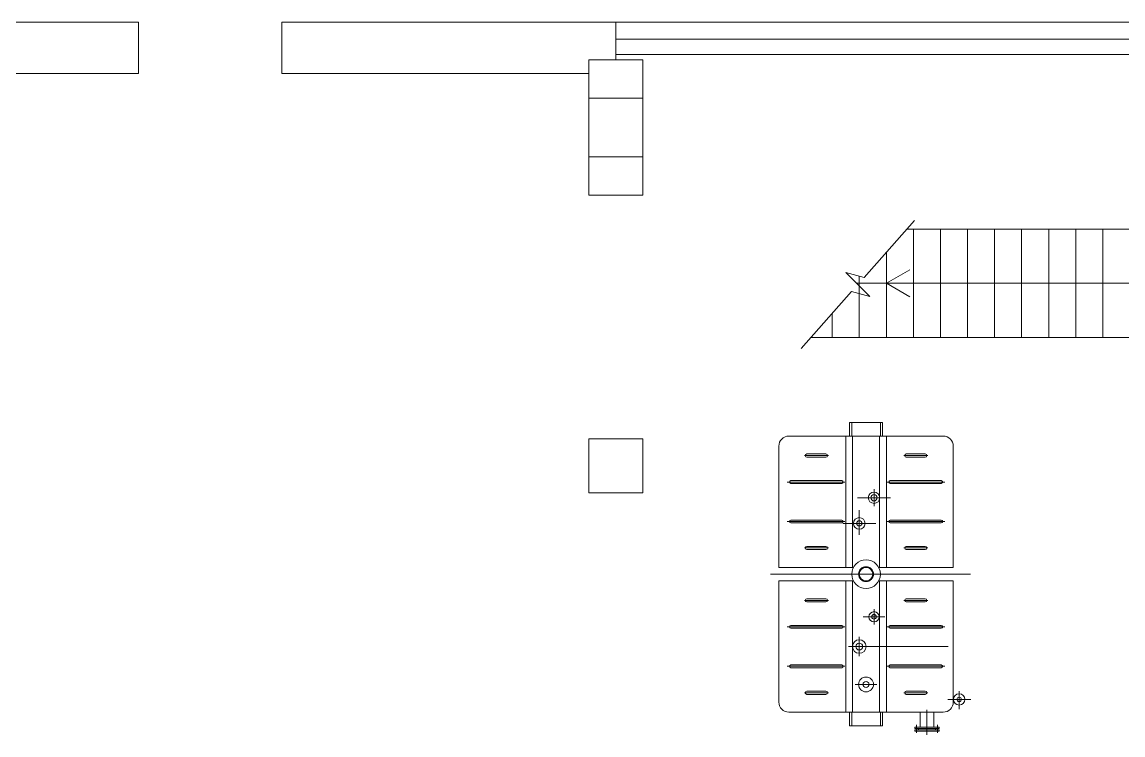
# Model space of a CAD drawing. Header units: millimetres. Extents: x 1663 to 6300, y 431 to 1491.
# Drawn here: x 2751.2 to 2832.6, y 1164.4 to 1217.1 of the extents above; entities that cross this region are included whole.
import ezdxf

# ---------------------------------------------------------------- set-up
doc = ezdxf.new("R2010")
doc.units = ezdxf.units.MM
doc.layers.add('Линия связи (Вновь)', color=3, linetype='Continuous', lineweight=60)
doc.layers.add('Строительный', color=251, linetype='Continuous', lineweight=13)

# ---------------------------------------------------------------- blocks, each defined once
blk = doc.blocks.new('A$C178B2837')
at = {"layer": 'Строительный', "ltscale": 100}
for p, q in [((195.863, 402.514), (154.163, 402.514)), ((195.863, 398.714), (195.863, 402.514)), ((206.463, 402.514), (291.163, 402.514)), ((206.463, 398.714), (206.463, 402.514)), ((231.163, 402.514), (231.163, 399.714)), ((231.163, 401.258), (291.163, 401.258)), ((233.163, 399.714), (229.163, 399.714)), ((229.163, 399.714), (229.163, 389.714)), ((231.163, 400.114), (291.163, 400.114)), ((233.163, 389.714), (233.163, 399.714)), ((195.863, 398.714), (178.263, 398.714)), ((229.163, 398.714), (206.463, 398.714)), ((229.163, 396.888), (233.163, 396.888)), ((229.163, 392.54), (233.163, 392.54)), ((229.163, 389.714), (233.163, 389.714)), ((249.518, 383.636), (253.253, 387.838)), ((252.695, 387.21), (273.163, 387.21)), ((253.163, 387.21), (253.163, 379.21)), ((255.163, 387.21), (255.163, 379.21)), ((257.163, 387.21), (257.163, 379.21)), ((259.163, 387.21), (259.163, 379.21)), ((261.163, 387.21), (261.163, 379.21)), ((263.163, 387.21), (263.163, 379.21)), ((265.163, 387.21), (265.163, 379.21)), ((267.163, 387.21), (267.163, 379.21)), ((251.163, 385.487), (251.163, 379.21)), ((251.163, 383.21), (252.896, 384.21)), ((248.169, 383.997), (249.937, 382.229)), ((248.169, 383.997), (249.518, 383.636)), ((249.163, 383.731), (249.163, 379.21)), ((244.853, 378.388), (248.589, 382.591)), ((249.937, 382.229), (248.589, 382.591)), ((248.956, 383.21), (270.563, 383.21)), ((251.163, 383.21), (252.896, 382.21)), ((247.163, 380.987), (247.163, 379.21)), ((245.584, 379.21), (273.163, 379.21)), ((248.447, 371.914), (248.447, 372.914)), ((248.447, 372.914), (249.663, 372.914)), ((248.599, 371.914), (248.599, 372.914)), ((250.88, 372.914), (249.663, 372.914)), ((250.728, 371.914), (250.728, 372.914)), ((250.88, 371.914), (250.88, 372.914)), ((229.163, 367.714), (229.163, 371.714)), ((229.163, 371.714), (233.163, 371.714)), ((233.163, 371.714), (233.163, 367.714)), ((243.213, 362.214), (243.213, 371.164)), ((243.963, 371.914), (255.363, 371.914)), ((248.163, 371.914), (248.163, 362.214)), ((248.663, 371.914), (248.663, 362.214)), ((250.663, 371.914), (250.663, 362.214)), ((251.163, 371.914), (251.163, 362.214)), ((256.113, 371.164), (256.113, 362.214)), ((245.103, 370.478), (246.878, 370.478)), ((245.291, 370.598), (246.69, 370.598)), ((245.291, 370.358), (246.69, 370.358)), ((254.224, 370.478), (252.449, 370.478)), ((254.035, 370.598), (252.637, 370.598)), ((254.035, 370.358), (252.637, 370.358)), ((243.83, 368.523), (248.103, 368.523)), ((244.1, 368.623), (247.882, 368.623)), ((244.1, 368.423), (247.882, 368.423)), ((250.25, 366.74), (250.25, 367.987)), ((255.497, 368.523), (251.224, 368.523)), ((255.227, 368.623), (251.445, 368.623)), ((255.227, 368.423), (251.445, 368.423)), ((233.163, 367.714), (229.163, 367.714)), ((251.476, 367.364), (249.024, 367.364)), ((249.161, 364.625), (249.161, 366.443)), ((243.83, 365.604), (248.103, 365.604)), ((244.1, 365.704), (247.882, 365.704)), ((244.1, 365.504), (247.882, 365.504)), ((250.387, 365.464), (247.934, 365.464)), ((255.497, 365.604), (251.224, 365.604)), ((255.227, 365.704), (251.445, 365.704)), ((255.227, 365.504), (251.445, 365.504)), ((245.103, 363.649), (246.878, 363.649)), ((245.291, 363.769), (246.69, 363.769)), ((245.291, 363.529), (246.69, 363.529)), ((254.224, 363.649), (252.449, 363.649)), ((254.035, 363.769), (252.637, 363.769)), ((254.035, 363.529), (252.637, 363.529)), ((248.663, 362.214), (243.213, 362.214)), ((256.113, 362.214), (250.663, 362.214)), ((257.392, 361.714), (242.607, 361.714)), ((243.213, 352.264), (243.213, 361.214)), ((248.663, 361.214), (243.213, 361.214)), ((248.163, 361.214), (248.163, 351.514)), ((248.663, 361.214), (248.663, 351.514)), ((250.663, 361.214), (250.663, 351.514)), ((256.113, 361.214), (250.663, 361.214)), ((251.163, 361.214), (251.163, 351.514)), ((256.113, 361.214), (256.113, 352.264)), ((245.103, 359.778), (246.878, 359.778)), ((245.291, 359.898), (246.69, 359.898)), ((254.224, 359.778), (252.449, 359.778)), ((254.035, 359.898), (252.637, 359.898)), ((245.291, 359.658), (246.69, 359.658)), ((250.25, 359.122), (250.25, 358.006)), ((254.035, 359.658), (252.637, 359.658)), ((251.056, 358.564), (249.444, 358.564)), ((243.83, 357.823), (248.103, 357.823)), ((244.1, 357.923), (247.882, 357.923)), ((244.1, 357.723), (247.882, 357.723)), ((255.497, 357.823), (251.224, 357.823)), ((255.227, 357.923), (251.445, 357.923)), ((255.227, 357.723), (251.445, 357.723)), ((249.161, 357.076), (249.161, 355.652)), ((249.967, 356.364), (248.354, 356.364)), ((249.967, 356.364), (255.722, 356.364)), ((243.83, 354.904), (248.103, 354.904)), ((244.1, 355.004), (247.882, 355.004)), ((255.497, 354.904), (251.224, 354.904)), ((255.227, 355.004), (251.445, 355.004)), ((244.1, 354.804), (247.882, 354.804)), ((255.227, 354.804), (251.445, 354.804)), ((250.47, 353.564), (248.857, 353.564)), ((245.103, 352.949), (246.878, 352.949)), ((245.291, 353.069), (246.69, 353.069)), ((245.291, 352.829), (246.69, 352.829)), ((254.224, 352.949), (252.449, 352.949)), ((254.035, 353.069), (252.637, 353.069)), ((254.035, 352.829), (252.637, 352.829)), ((257.396, 352.461), (255.696, 352.461)), ((256.546, 353.06), (256.546, 351.731)), ((254.163, 351.697), (254.163, 349.831)), ((256.113, 352.264), (256.113, 352.264)), ((256.113, 352.264), (256.113, 352.264)), ((256.113, 352.264), (256.113, 352.264)), ((255.363, 351.514), (243.963, 351.514)), ((248.447, 351.514), (248.447, 350.514)), ((248.599, 351.514), (248.599, 350.514)), ((250.728, 351.514), (250.728, 350.514)), ((250.88, 351.514), (250.88, 350.514)), ((253.663, 351.514), (253.663, 350.414)), ((254.663, 351.514), (254.663, 350.414)), ((248.447, 350.514), (249.663, 350.514)), ((250.88, 350.514), (249.663, 350.514)), ((253.663, 350.414), (253.263, 350.414)), ((253.263, 350.414), (253.263, 350.314)), ((253.263, 350.314), (253.663, 350.314)), ((253.663, 350.214), (253.263, 350.214)), ((253.263, 350.214), (253.263, 350.114)), ((253.263, 350.114), (254.163, 350.114)), ((253.39, 350.578), (253.39, 349.978)), ((253.527, 350.314), (253.527, 350.214)), ((253.663, 350.414), (254.163, 350.414)), ((253.663, 350.314), (254.163, 350.314)), ((253.663, 350.214), (254.163, 350.214)), ((254.663, 350.414), (254.163, 350.414)), ((254.663, 350.314), (254.163, 350.314)), ((254.663, 350.214), (254.163, 350.214)), ((255.063, 350.114), (254.163, 350.114)), ((254.663, 350.414), (255.063, 350.414)), ((255.063, 350.314), (254.663, 350.314)), ((254.663, 350.214), (255.063, 350.214)), ((254.8, 350.314), (254.8, 350.214)), ((254.937, 350.578), (254.937, 349.978)), ((255.063, 350.414), (255.063, 350.314)), ((255.063, 350.214), (255.063, 350.114))]:
    blk.add_line(p, q, dxfattribs=at)
for centre, radius in [((250.25, 367.364), 0.42), ((250.25, 367.364), 0.24), ((249.161, 365.464), 0.43), ((249.161, 365.464), 0.2), ((249.663, 361.714), 1.057), ((249.663, 361.714), 0.55), ((249.663, 361.714), 0.5), ((250.25, 358.564), 0.381), ((250.25, 358.564), 0.172), ((249.161, 356.364), 0.5), ((249.161, 356.364), 0.25), ((249.663, 353.564), 0.55), ((249.663, 353.564), 0.22), ((256.546, 352.461), 0.416), ((256.546, 352.461), 0.162)]:
    blk.add_circle(centre, radius, dxfattribs=at)
for centre, radius, start, end in [((243.963, 371.164), 0.75, 90, 180), ((255.363, 371.164), 0.75, 0, 90), ((245.291, 370.478), 0.12, 90, 270), ((246.69, 370.478), 0.12, 270, 90), ((252.637, 370.478), 0.12, 90, 270), ((254.035, 370.478), 0.12, 270, 90), ((244.1, 368.523), 0.1, 90, 270), ((247.882, 368.523), 0.1, 270, 90), ((251.445, 368.523), 0.1, 90, 270), ((255.227, 368.523), 0.1, 270, 90), ((244.1, 365.604), 0.1, 90, 270), ((247.882, 365.604), 0.1, 270, 90), ((251.445, 365.604), 0.1, 90, 270), ((255.227, 365.604), 0.1, 270, 90), ((245.291, 363.649), 0.12, 90, 270), ((246.69, 363.649), 0.12, 270, 90), ((252.637, 363.649), 0.12, 90, 270), ((254.035, 363.649), 0.12, 270, 90), ((245.291, 359.778), 0.12, 90, 270), ((246.69, 359.778), 0.12, 270, 90), ((252.637, 359.778), 0.12, 90, 270), ((254.035, 359.778), 0.12, 270, 90), ((244.1, 357.823), 0.1, 90, 270), ((247.882, 357.823), 0.1, 270, 90), ((251.445, 357.823), 0.1, 90, 270), ((255.227, 357.823), 0.1, 270, 90), ((244.1, 354.904), 0.1, 90, 270), ((247.882, 354.904), 0.1, 270, 90), ((251.445, 354.904), 0.1, 90, 270), ((255.227, 354.904), 0.1, 270, 90), ((245.291, 352.949), 0.12, 90, 270), ((246.69, 352.949), 0.12, 270, 90), ((252.637, 352.949), 0.12, 90, 270), ((254.035, 352.949), 0.12, 270, 90), ((243.963, 352.264), 0.75, 180, 270), ((255.363, 352.264), 0.75, 270, 0)]:
    blk.add_arc(centre, radius, start, end, dxfattribs=at)

msp = doc.modelspace()

# ---------------------------------------------------------------- block references
at = {"layer": 'Линия связи (Вновь)'}
msp.add_blockref('A$C178B2837', (2563.901, 814.591), dxfattribs=at)

doc.saveas('drawing.dxf')
